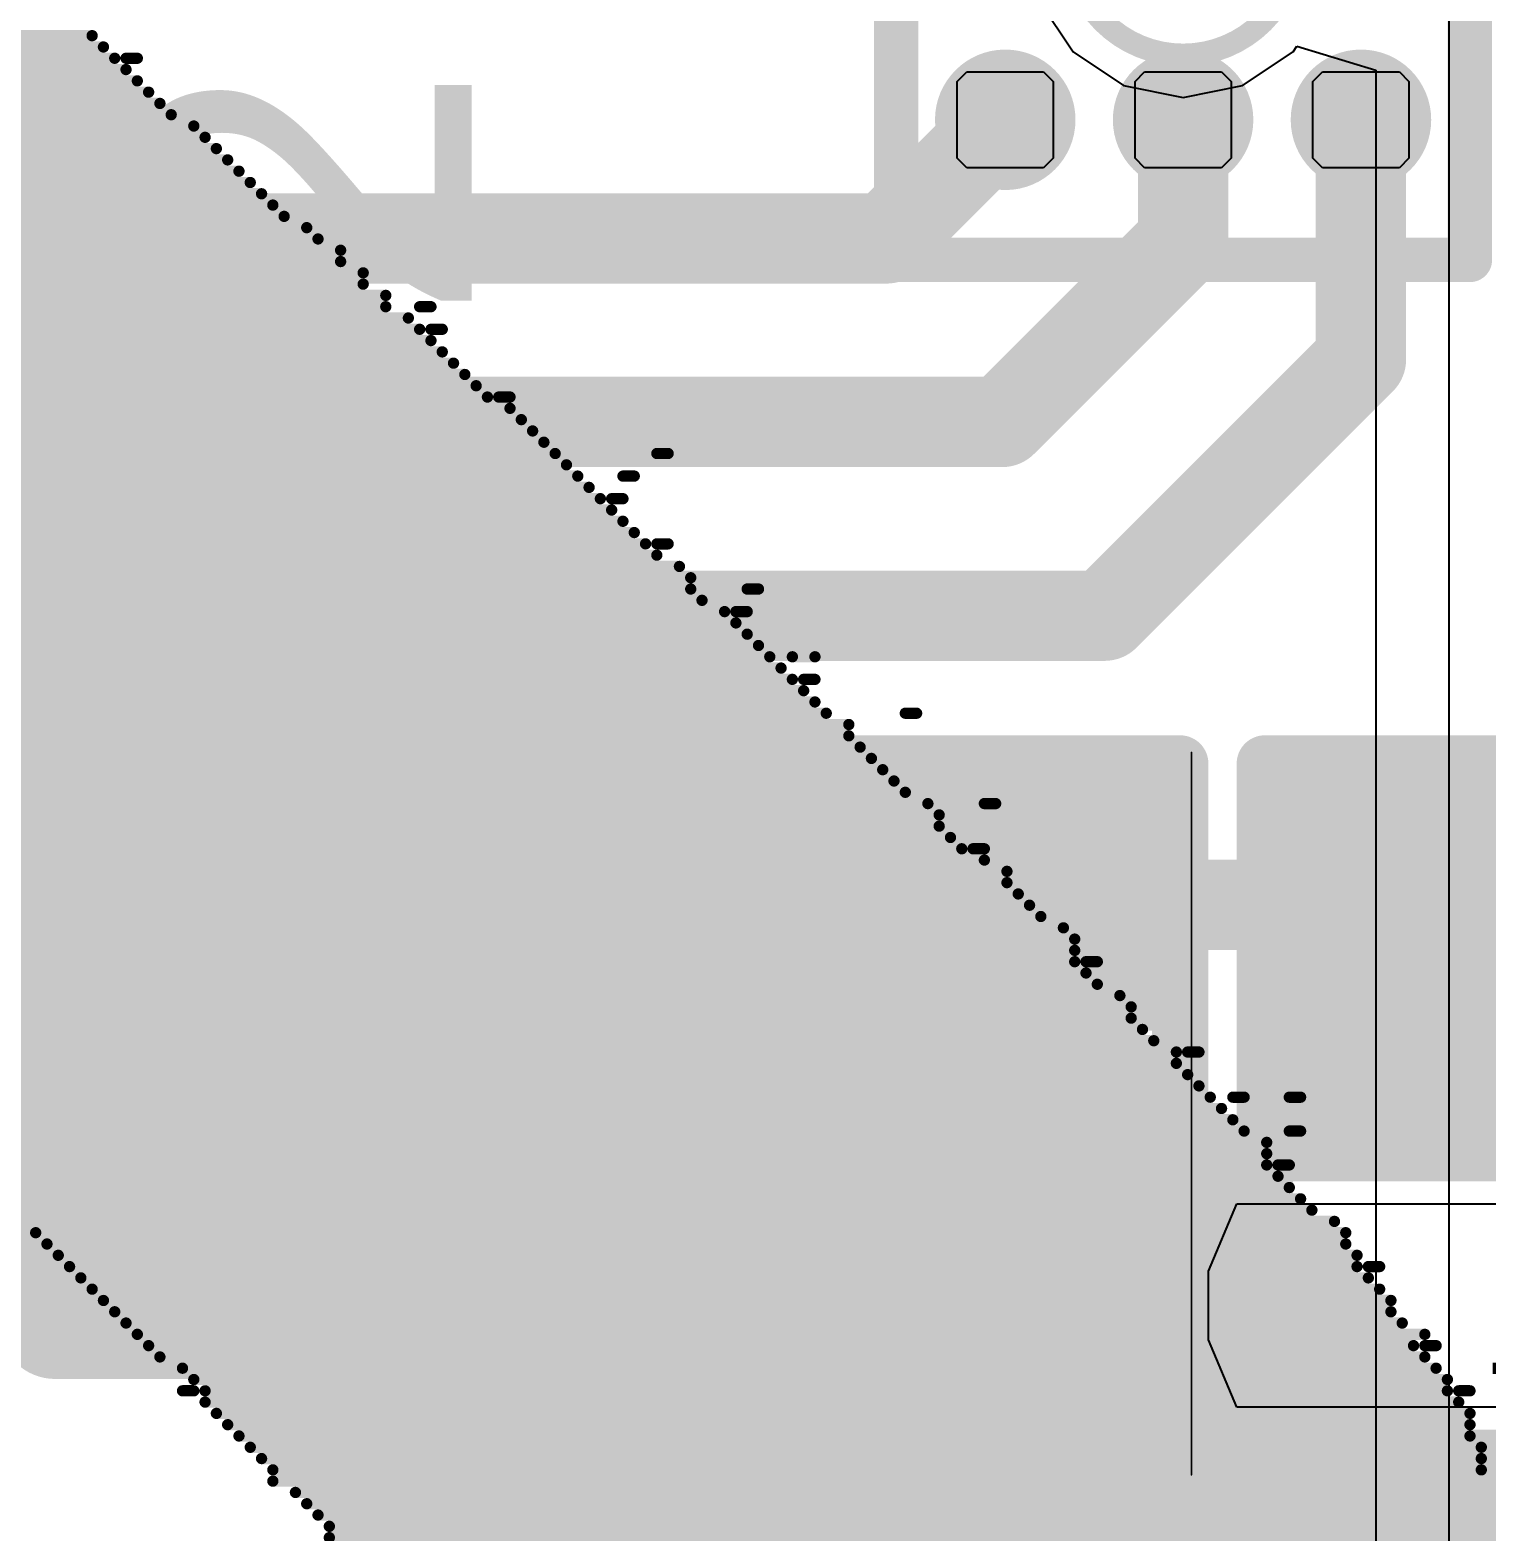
# Model space of a CAD drawing. Header units: inches. Extents: x -5 to 247, y -53 to 67.
# Drawn here: x 32.103 to 35.38, y -15.94 to -12.561 of the extents above; entities that cross this region are included whole.
import ezdxf

# ---------------------------------------------------------------- set-up
doc = ezdxf.new("R2010")
doc.units = ezdxf.units.IN
for name, color, linetype in [('Board Outline', 216, 'Continuous'), ('Bottom Layer', 5, 'Continuous'), ('Bottom Overlay', 54, 'Continuous'), ('Drill Drawing', 1, 'Continuous'), ('Top Layer', 1, 'Continuous'), ('Top Overlay', 2, 'Continuous'), ('Top Paste', 8, 'Continuous'), ('Top Solder', 216, 'Continuous')]:
    doc.layers.add(name, color=color, linetype=linetype)
doc.styles.add('Arial', font='', dxfattribs={"height": 0.2})
doc.styles.get('Arial').set_extended_font_data('Arial')

# ---------------------------------------------------------------- blocks, each defined once
blk = doc.blocks.new('WLP_12__1_2_1_8__15')
at = {"layer": 'Top Layer'}
h = blk.add_hatch(color=1, dxfattribs=at)
edge = h.paths.add_edge_path()
edge.add_arc((-0.6, 0.4), 0.108, 0, 360)
h = blk.add_hatch(color=1, dxfattribs=at)
edge = h.paths.add_edge_path()
edge.add_arc((-0.2, 0.4), 0.108, 0, 360)
h = blk.add_hatch(color=1, dxfattribs=at)
edge = h.paths.add_edge_path()
edge.add_arc((0.2, 0.4), 0.108, 0, 360)
h = blk.add_hatch(color=1, dxfattribs=at)
edge = h.paths.add_edge_path()
edge.add_arc((0.6, 0.4), 0.108, 0, 360)
h = blk.add_hatch(color=1, dxfattribs=at)
edge = h.paths.add_edge_path()
edge.add_arc((-0.6, 0), 0.108, 0, 360)
h = blk.add_hatch(color=1, dxfattribs=at)
edge = h.paths.add_edge_path()
edge.add_arc((-0.2, 0), 0.108, 0, 360)
h = blk.add_hatch(color=1, dxfattribs=at)
edge = h.paths.add_edge_path()
edge.add_arc((0.2, 0), 0.108, 0, 360)
h = blk.add_hatch(color=1, dxfattribs=at)
edge = h.paths.add_edge_path()
edge.add_arc((0.6, 0), 0.108, 0, 360)
h = blk.add_hatch(color=1, dxfattribs=at)
edge = h.paths.add_edge_path()
edge.add_arc((-0.6, -0.4), 0.108, 0, 360)
h = blk.add_hatch(color=1, dxfattribs=at)
edge = h.paths.add_edge_path()
edge.add_arc((-0.2, -0.4), 0.108, 0, 360)
h = blk.add_hatch(color=1, dxfattribs=at)
edge = h.paths.add_edge_path()
edge.add_arc((0.2, -0.4), 0.108, 0, 360)
h = blk.add_hatch(color=1, dxfattribs=at)
edge = h.paths.add_edge_path()
edge.add_arc((0.6, -0.4), 0.108, 0, 360)
at = {"layer": 'Top Solder'}
h = blk.add_hatch(color=216, dxfattribs=at)
edge = h.paths.add_edge_path()
edge.add_arc((-0.6, 0.4), 0.158, 0, 360)
h = blk.add_hatch(color=216, dxfattribs=at)
edge = h.paths.add_edge_path()
edge.add_arc((-0.2, 0.4), 0.158, 0, 360)
h = blk.add_hatch(color=216, dxfattribs=at)
edge = h.paths.add_edge_path()
edge.add_arc((0.2, 0.4), 0.158, 0, 360)
h = blk.add_hatch(color=216, dxfattribs=at)
edge = h.paths.add_edge_path()
edge.add_arc((0.6, 0.4), 0.158, 0, 360)
h = blk.add_hatch(color=216, dxfattribs=at)
edge = h.paths.add_edge_path()
edge.add_arc((-0.6, 0), 0.158, 0, 360)
h = blk.add_hatch(color=216, dxfattribs=at)
edge = h.paths.add_edge_path()
edge.add_arc((-0.2, 0), 0.158, 0, 360)
h = blk.add_hatch(color=216, dxfattribs=at)
edge = h.paths.add_edge_path()
edge.add_arc((0.2, 0), 0.158, 0, 360)
h = blk.add_hatch(color=216, dxfattribs=at)
edge = h.paths.add_edge_path()
edge.add_arc((0.6, 0), 0.158, 0, 360)
h = blk.add_hatch(color=216, dxfattribs=at)
edge = h.paths.add_edge_path()
edge.add_arc((-0.6, -0.4), 0.158, 0, 360)
h = blk.add_hatch(color=216, dxfattribs=at)
edge = h.paths.add_edge_path()
edge.add_arc((-0.2, -0.4), 0.158, 0, 360)
h = blk.add_hatch(color=216, dxfattribs=at)
edge = h.paths.add_edge_path()
edge.add_arc((0.2, -0.4), 0.158, 0, 360)
h = blk.add_hatch(color=216, dxfattribs=at)
edge = h.paths.add_edge_path()
edge.add_arc((0.6, -0.4), 0.158, 0, 360)
at = {"layer": 'Top Overlay', "const_width": 0.1}
for points in [[(-0.6998, 0.7999), (-1.0998, 0.7999)], [(-1.0998, 0.3999), (-1.0998, 0.7999)], [(-0.9149, -0.6451), (-0.9149, 0.6449)], [(0.9151, 0.6449), (-0.9149, 0.6449)], [(0.9151, -0.6451), (0.9151, 0.6449)], [(0.9151, -0.6451), (-0.9149, -0.6451)]]:
    blk.add_lwpolyline(points, dxfattribs=at)
at = {"layer": 'Top Overlay', "const_width": 0.05}
for points in [[(-1.1248, 0.7999, 1), (-1.0748, 0.7999, 1)], [(-1.1248, 0.7999, 1), (-1.0748, 0.7999, 1)], [(-0.7248, 0.7999, 1), (-0.6748, 0.7999, 1)], [(-0.9399, 0.6449, 1), (-0.8899, 0.6449, 1)], [(-0.9399, 0.6449, 1), (-0.8899, 0.6449, 1)], [(0.8901, 0.6449, 1), (0.9401, 0.6449, 1)], [(0.8901, 0.6449, 1), (0.9401, 0.6449, 1)], [(-1.1248, 0.3999, 1), (-1.0748, 0.3999, 1)], [(-0.9399, -0.6451, 1), (-0.8899, -0.6451, 1)], [(-0.9399, -0.6451, 1), (-0.8899, -0.6451, 1)], [(0.8901, -0.6451, 1), (0.9401, -0.6451, 1)], [(0.8901, -0.6451, 1), (0.9401, -0.6451, 1)]]:
    blk.add_lwpolyline(points, format="xyb", close=True, dxfattribs=at)
at = {"layer": 'Top Paste'}
for p, q in [((-0.7078, 0.4864), (-0.6862, 0.5079)), ((-0.6862, 0.5079), (-0.5134, 0.5079)), ((-0.5134, 0.5079), (-0.5134, 0.5079)), ((-0.5134, 0.5079), (-0.4918, 0.4864)), ((-0.3078, 0.4864), (-0.2862, 0.5079)), ((-0.2862, 0.5079), (-0.1134, 0.5079)), ((-0.1134, 0.5079), (-0.1134, 0.5079)), ((-0.1134, 0.5079), (-0.0918, 0.4864)), ((0.092, 0.4864), (0.1136, 0.5079)), ((0.1136, 0.5079), (0.2865, 0.5079)), ((0.2865, 0.5079), (0.2865, 0.5079)), ((0.2865, 0.5079), (0.3081, 0.4864)), ((0.492, 0.4864), (0.5136, 0.5079)), ((0.5136, 0.5079), (0.6865, 0.5079)), ((0.6865, 0.5079), (0.6865, 0.5079)), ((0.6865, 0.5079), (0.7081, 0.4864)), ((-0.7078, 0.3135), (-0.7078, 0.4864)), ((-0.4918, 0.4864), (-0.4918, 0.4864)), ((-0.4918, 0.4864), (-0.4918, 0.3135)), ((-0.3078, 0.3135), (-0.3078, 0.4864)), ((-0.0918, 0.4864), (-0.0918, 0.4864)), ((-0.0918, 0.4864), (-0.0918, 0.3135)), ((0.092, 0.3135), (0.092, 0.4864)), ((0.3081, 0.4864), (0.3081, 0.4864)), ((0.3081, 0.4864), (0.3081, 0.3135)), ((0.492, 0.3135), (0.492, 0.4864)), ((0.7081, 0.4864), (0.7081, 0.4864)), ((0.7081, 0.4864), (0.7081, 0.3135)), ((-0.6862, 0.2919), (-0.7078, 0.3135)), ((-0.7078, 0.3135), (-0.7078, 0.3135)), ((-0.4918, 0.3135), (-0.5134, 0.2919)), ((-0.4918, 0.3135), (-0.4918, 0.3135)), ((-0.2862, 0.2919), (-0.3078, 0.3135)), ((-0.3078, 0.3135), (-0.3078, 0.3135)), ((-0.0918, 0.3135), (-0.1134, 0.2919)), ((-0.0918, 0.3135), (-0.0918, 0.3135)), ((0.1136, 0.2919), (0.092, 0.3135)), ((0.092, 0.3135), (0.092, 0.3135)), ((0.3081, 0.3135), (0.2865, 0.2919)), ((0.3081, 0.3135), (0.3081, 0.3135)), ((0.5136, 0.2919), (0.492, 0.3135)), ((0.492, 0.3135), (0.492, 0.3135)), ((0.7081, 0.3135), (0.6865, 0.2919)), ((0.7081, 0.3135), (0.7081, 0.3135)), ((-0.5134, 0.2919), (-0.6862, 0.2919)), ((-0.6862, 0.2919), (-0.6862, 0.2919)), ((-0.5134, 0.2919), (-0.5134, 0.2919)), ((-0.1134, 0.2919), (-0.2862, 0.2919)), ((-0.2862, 0.2919), (-0.2862, 0.2919)), ((-0.1134, 0.2919), (-0.1134, 0.2919)), ((0.2865, 0.2919), (0.1136, 0.2919)), ((0.1136, 0.2919), (0.1136, 0.2919)), ((0.2865, 0.2919), (0.2865, 0.2919)), ((0.6865, 0.2919), (0.5136, 0.2919)), ((0.5136, 0.2919), (0.5136, 0.2919)), ((0.6865, 0.2919), (0.6865, 0.2919)), ((-0.7078, 0.0864), (-0.6862, 0.108)), ((-0.6862, 0.108), (-0.5134, 0.108)), ((-0.5134, 0.108), (-0.5134, 0.108)), ((-0.5134, 0.108), (-0.4918, 0.0864)), ((-0.3078, 0.0864), (-0.2862, 0.108)), ((-0.2862, 0.108), (-0.1134, 0.108)), ((-0.1134, 0.108), (-0.1134, 0.108)), ((-0.1134, 0.108), (-0.0918, 0.0864)), ((0.092, 0.0864), (0.1136, 0.108)), ((0.1136, 0.108), (0.2865, 0.108)), ((0.2865, 0.108), (0.2865, 0.108)), ((0.2865, 0.108), (0.3081, 0.0864)), ((0.492, 0.0864), (0.5136, 0.108)), ((0.5136, 0.108), (0.6865, 0.108)), ((0.6865, 0.108), (0.6865, 0.108)), ((0.6865, 0.108), (0.7081, 0.0864)), ((-0.7078, -0.0865), (-0.7078, 0.0864)), ((-0.4918, 0.0864), (-0.4918, 0.0864)), ((-0.4918, 0.0864), (-0.4918, -0.0865)), ((-0.3078, -0.0865), (-0.3078, 0.0864)), ((-0.0918, 0.0864), (-0.0918, 0.0864)), ((-0.0918, 0.0864), (-0.0918, -0.0865)), ((0.092, -0.0865), (0.092, 0.0864)), ((0.3081, 0.0864), (0.3081, 0.0864)), ((0.3081, 0.0864), (0.3081, -0.0865)), ((0.492, -0.0865), (0.492, 0.0864)), ((0.7081, 0.0864), (0.7081, 0.0864)), ((0.7081, 0.0864), (0.7081, -0.0865)), ((-0.6862, -0.1081), (-0.7078, -0.0865)), ((-0.7078, -0.0865), (-0.7078, -0.0865)), ((-0.4918, -0.0865), (-0.5134, -0.1081)), ((-0.4918, -0.0865), (-0.4918, -0.0865)), ((-0.2862, -0.1081), (-0.3078, -0.0865)), ((-0.3078, -0.0865), (-0.3078, -0.0865)), ((-0.0918, -0.0865), (-0.1134, -0.1081)), ((-0.0918, -0.0865), (-0.0918, -0.0865)), ((0.1136, -0.1081), (0.092, -0.0865)), ((0.092, -0.0865), (0.092, -0.0865)), ((0.3081, -0.0865), (0.2865, -0.1081)), ((0.3081, -0.0865), (0.3081, -0.0865)), ((0.5136, -0.1081), (0.492, -0.0865)), ((0.492, -0.0865), (0.492, -0.0865)), ((0.7081, -0.0865), (0.6865, -0.1081)), ((0.7081, -0.0865), (0.7081, -0.0865)), ((-0.5134, -0.1081), (-0.6862, -0.1081)), ((-0.6862, -0.1081), (-0.6862, -0.1081)), ((-0.5134, -0.1081), (-0.5134, -0.1081)), ((-0.1134, -0.1081), (-0.2862, -0.1081)), ((-0.2862, -0.1081), (-0.2862, -0.1081)), ((-0.1134, -0.1081), (-0.1134, -0.1081)), ((0.2865, -0.1081), (0.1136, -0.1081)), ((0.1136, -0.1081), (0.1136, -0.1081)), ((0.2865, -0.1081), (0.2865, -0.1081)), ((0.6865, -0.1081), (0.5136, -0.1081)), ((0.5136, -0.1081), (0.5136, -0.1081)), ((0.6865, -0.1081), (0.6865, -0.1081)), ((-0.7078, -0.3136), (-0.6862, -0.292)), ((-0.6862, -0.292), (-0.5134, -0.292)), ((-0.5134, -0.292), (-0.5134, -0.292)), ((-0.5134, -0.292), (-0.4918, -0.3136)), ((-0.3078, -0.3136), (-0.2862, -0.292)), ((-0.2862, -0.292), (-0.1134, -0.292)), ((-0.1134, -0.292), (-0.1134, -0.292)), ((-0.1134, -0.292), (-0.0918, -0.3136)), ((0.092, -0.3136), (0.1136, -0.292)), ((0.1136, -0.292), (0.2865, -0.292)), ((0.2865, -0.292), (0.2865, -0.292)), ((0.2865, -0.292), (0.3081, -0.3136)), ((0.492, -0.3136), (0.5136, -0.292)), ((0.5136, -0.292), (0.6865, -0.292)), ((0.6865, -0.292), (0.6865, -0.292)), ((0.6865, -0.292), (0.7081, -0.3136)), ((-0.7078, -0.4865), (-0.7078, -0.3136)), ((-0.4918, -0.3136), (-0.4918, -0.3136)), ((-0.4918, -0.3136), (-0.4918, -0.4865)), ((-0.3078, -0.4865), (-0.3078, -0.3136)), ((-0.0918, -0.3136), (-0.0918, -0.3136)), ((-0.0918, -0.3136), (-0.0918, -0.4865)), ((0.092, -0.4865), (0.092, -0.3136)), ((0.3081, -0.3136), (0.3081, -0.3136)), ((0.3081, -0.3136), (0.3081, -0.4865)), ((0.492, -0.4865), (0.492, -0.3136)), ((0.7081, -0.3136), (0.7081, -0.3136)), ((0.7081, -0.3136), (0.7081, -0.4865)), ((-0.6862, -0.5081), (-0.7078, -0.4865)), ((-0.7078, -0.4865), (-0.7078, -0.4865)), ((-0.4918, -0.4865), (-0.5134, -0.5081)), ((-0.4918, -0.4865), (-0.4918, -0.4865)), ((-0.2862, -0.5081), (-0.3078, -0.4865)), ((-0.3078, -0.4865), (-0.3078, -0.4865)), ((-0.0918, -0.4865), (-0.1134, -0.5081)), ((-0.0918, -0.4865), (-0.0918, -0.4865)), ((0.1136, -0.5081), (0.092, -0.4865)), ((0.092, -0.4865), (0.092, -0.4865)), ((0.3081, -0.4865), (0.2865, -0.5081)), ((0.3081, -0.4865), (0.3081, -0.4865)), ((0.5136, -0.5081), (0.492, -0.4865)), ((0.492, -0.4865), (0.492, -0.4865)), ((0.7081, -0.4865), (0.6865, -0.5081)), ((0.7081, -0.4865), (0.7081, -0.4865)), ((-0.5134, -0.5081), (-0.6862, -0.5081)), ((-0.6862, -0.5081), (-0.6862, -0.5081)), ((-0.5134, -0.5081), (-0.5134, -0.5081)), ((-0.1134, -0.5081), (-0.2862, -0.5081)), ((-0.2862, -0.5081), (-0.2862, -0.5081)), ((-0.1134, -0.5081), (-0.1134, -0.5081)), ((0.2865, -0.5081), (0.1136, -0.5081)), ((0.1136, -0.5081), (0.1136, -0.5081)), ((0.2865, -0.5081), (0.2865, -0.5081)), ((0.6865, -0.5081), (0.5136, -0.5081)), ((0.5136, -0.5081), (0.5136, -0.5081)), ((0.6865, -0.5081), (0.6865, -0.5081))]:
    blk.add_line(p, q, dxfattribs=at)
blk = doc.blocks.new('R___0603_22')
at = {"layer": 'Top Layer'}
for points in [[(-0.381, 0.4445), (-0.381, -0.4445), (-1.143, -0.4445), (-1.143, 0.4445)], [(1.143, 0.4445), (1.143, -0.4445), (0.381, -0.4445), (0.381, 0.4445)]]:
    blk.add_hatch(color=1, dxfattribs=at).paths.add_polyline_path(points)
at = {"layer": 'Top Paste'}
for points in [[(-0.381, 0.4445), (-0.381, -0.4445), (-1.143, -0.4445), (-1.143, 0.4445)], [(1.143, 0.4445), (1.143, -0.4445), (0.381, -0.4445), (0.381, 0.4445)]]:
    blk.add_hatch(color=8, dxfattribs=at).paths.add_polyline_path(points)
at = {"layer": 'Top Solder'}
for points in [[(-0.2794, 0.5461), (-0.2794, -0.5461), (-1.2446, -0.5461), (-1.2446, 0.5461)], [(1.2446, 0.5461), (1.2446, -0.5461), (0.2794, -0.5461), (0.2794, 0.5461)]]:
    blk.add_hatch(color=216, dxfattribs=at).paths.add_polyline_path(points)
at = {"layer": 'Top Overlay', "const_width": 0.127}
for points in [[(1.2192, 0.5334), (-1.2192, 0.5334)], [(-1.2192, -0.5334), (-1.2192, 0.5334)], [(1.2192, -0.5334), (1.2192, 0.5334)], [(1.2192, -0.5334), (-1.2192, -0.5334)]]:
    blk.add_lwpolyline(points, dxfattribs=at)
at = {"layer": 'Top Overlay', "const_width": 0.0635}
for points in [[(-1.25095, 0.5334, 1), (-1.18745, 0.5334, 1)], [(-1.25095, 0.5334, 1), (-1.18745, 0.5334, 1)], [(1.18745, 0.5334, 1), (1.25095, 0.5334, 1)], [(1.18745, 0.5334, 1), (1.25095, 0.5334, 1)], [(-1.25095, -0.5334, 1), (-1.18745, -0.5334, 1)], [(-1.25095, -0.5334, 1), (-1.18745, -0.5334, 1)], [(1.18745, -0.5334, 1), (1.25095, -0.5334, 1)], [(1.18745, -0.5334, 1), (1.25095, -0.5334, 1)]]:
    blk.add_lwpolyline(points, format="xyb", close=True, dxfattribs=at)
blk = doc.blocks.new('R___0402_27')
at = {"layer": 'Top Layer'}
for points in [[(-0.6985, -0.3175), (-0.6985, 0.3175), (-0.2413, 0.3175), (-0.2413, -0.3175)], [(0.2413, -0.3175), (0.2413, 0.3175), (0.6985, 0.3175), (0.6985, -0.3175)]]:
    blk.add_hatch(color=1, dxfattribs=at).paths.add_polyline_path(points)
at = {"layer": 'Top Paste'}
for points in [[(-0.6985, -0.3175), (-0.6985, 0.3175), (-0.2413, 0.3175), (-0.2413, -0.3175)], [(0.2413, -0.3175), (0.2413, 0.3175), (0.6985, 0.3175), (0.6985, -0.3175)]]:
    blk.add_hatch(color=8, dxfattribs=at).paths.add_polyline_path(points)
at = {"layer": 'Top Solder'}
for points in [[(-0.7535, -0.3725), (-0.7535, 0.3725), (-0.1863, 0.3725), (-0.1863, -0.3725)], [(0.1863, -0.3725), (0.1863, 0.3725), (0.7535, 0.3725), (0.7535, -0.3725)]]:
    blk.add_hatch(color=216, dxfattribs=at).paths.add_polyline_path(points)
at = {"layer": 'Top Overlay'}
for points, const_width in [([(-0.7874, 0.4064), (-0.7874, -0.4064)], 0.127), ([(-0.7874, 0.4064), (0.7874, 0.4064)], 0.127), ([(0.7874, 0.4064), (0.7874, -0.4064)], 0.127), ([(-0.7874, -0.4064), (0.7874, -0.4064)], 0.127), ([(-0.8128, -0.4318), (0.8128, -0.4318)], 0.00323)]:
    blk.add_lwpolyline(points, dxfattribs=dict(at, const_width=const_width))
for points, const_width in [([(-0.8191, 0.4064, 1), (-0.7556, 0.4064, 1)], 0.0635), ([(-0.8191, 0.4064, 1), (-0.7556, 0.4064, 1)], 0.0635), ([(0.7556, 0.4064, 1), (0.8191, 0.4064, 1)], 0.0635), ([(0.7556, 0.4064, 1), (0.8191, 0.4064, 1)], 0.0635), ([(-0.8191, -0.4064, 1), (-0.7556, -0.4064, 1)], 0.0635), ([(-0.8191, -0.4064, 1), (-0.7556, -0.4064, 1)], 0.0635), ([(0.7556, -0.4064, 1), (0.8191, -0.4064, 1)], 0.0635), ([(0.7556, -0.4064, 1), (0.8191, -0.4064, 1)], 0.0635), ([(-0.8136, -0.4318, 1), (-0.812, -0.4318, 1)], 0.00161), ([(0.812, -0.4318, 1), (0.8136, -0.4318, 1)], 0.00161)]:
    blk.add_lwpolyline(points, format="xyb", close=True, dxfattribs=dict(at, const_width=const_width))

msp = doc.modelspace()

# ---------------------------------------------------------------- linework, layer by layer
at = {"layer": 'Board Outline', "const_width": 0.254}
msp.add_lwpolyline([(49.772, 6.3476, -0.6504), (32.1175, -53.0547)], format="xyb", dxfattribs=at)
at = {"layer": 'Bottom Layer'}
for p, q in [((35.2948, -18.3896), (35.2948, -7.747)), ((34.3734, -12.4972), (34.4492, -12.6106)), ((34.9436, -12.6106), (34.9521, -12.598)), ((34.9521, -12.598), (35.1299, -12.6519)), ((34.4492, -12.6106), (34.5626, -12.6864)), ((34.8302, -12.6864), (34.9436, -12.6106)), ((35.1299, -12.6519), (35.1299, -18.2246)), ((34.5626, -12.6864), (34.6964, -12.713)), ((34.6964, -12.713), (34.8302, -12.6864))]:
    msp.add_line(p, q, dxfattribs=at)
at = {"layer": 'Bottom Overlay', "const_width": 0.0254}
for points in [[(27.8233, -12.5742), (32.2429, -12.5742)], [(27.7725, -12.5996), (32.2683, -12.5996)], [(27.7979, -12.625), (32.2937, -12.625)], [(32.3191, -12.625), (32.3445, -12.625)], [(27.8487, -12.6504), (32.3191, -12.6504)], [(27.8995, -12.6758), (32.3445, -12.6758)], [(27.9757, -12.7012), (32.3699, -12.7012)], [(28.0265, -12.7266), (32.3953, -12.7266)], [(28.0773, -12.752), (32.4207, -12.752)], [(28.1535, -12.7774), (32.4715, -12.7774)], [(28.2043, -12.8028), (32.4969, -12.8028)], [(28.2551, -12.8282), (32.5223, -12.8282)], [(28.3313, -12.8536), (32.5477, -12.8536)], [(28.3821, -12.879), (32.5731, -12.879)], [(28.4329, -12.9044), (32.5985, -12.9044)], [(28.5091, -12.9298), (32.6239, -12.9298)], [(28.5599, -12.9552), (32.6493, -12.9552)], [(28.6107, -12.9806), (32.6747, -12.9806)], [(28.6869, -13.006), (32.7255, -13.006)], [(28.7123, -13.0314), (32.7509, -13.0314)], [(28.7885, -13.0568), (32.8017, -13.0568)], [(28.8393, -13.0822), (32.8017, -13.0822)], [(28.8901, -13.1076), (32.8525, -13.1076)], [(28.9409, -13.133), (32.8525, -13.133)], [(28.9917, -13.1584), (32.9033, -13.1584)], [(29.0425, -13.1838), (32.9033, -13.1838)], [(32.9795, -13.1838), (33.0049, -13.1838)], [(29.0679, -13.2092), (32.9541, -13.2092)], [(29.1187, -13.2346), (32.9795, -13.2346)], [(33.0049, -13.2346), (33.0303, -13.2346)], [(29.1949, -13.26), (33.0049, -13.26)], [(29.2203, -13.2854), (33.0303, -13.2854)], [(29.2457, -13.3108), (33.0557, -13.3108)], [(29.2203, -13.3362), (33.0811, -13.3362)], [(29.1949, -13.3616), (33.1065, -13.3616)], [(29.1949, -13.387), (33.1319, -13.387)], [(33.1573, -13.387), (33.1827, -13.387)], [(29.1695, -13.4124), (33.1827, -13.4124)], [(29.1695, -13.4378), (33.2081, -13.4378)], [(29.1187, -13.4886), (33.2589, -13.4886)], [(29.1441, -13.4632), (33.2335, -13.4632)], [(29.1187, -13.514), (33.2843, -13.514)], [(33.5129, -13.514), (33.5383, -13.514)], [(29.0933, -13.5394), (33.3097, -13.5394)], [(29.7537, -13.5648), (33.3351, -13.5648)], [(29.8045, -13.5902), (33.3605, -13.5902)], [(33.4367, -13.5648), (33.4621, -13.5648)], [(29.8553, -13.6156), (33.3859, -13.6156)], [(33.4113, -13.6156), (33.4367, -13.6156)], [(29.8807, -13.641), (33.4113, -13.641)], [(29.9569, -13.6664), (33.4367, -13.6664)], [(29.9823, -13.6918), (33.4621, -13.6918)], [(30.0331, -13.7172), (33.4875, -13.7172)], [(33.5129, -13.7172), (33.5383, -13.7172)], [(30.0585, -13.7426), (33.5129, -13.7426)], [(30.1093, -13.768), (33.5637, -13.768)], [(30.1601, -13.7934), (33.5891, -13.7934)], [(30.1855, -13.8188), (33.5891, -13.8188)], [(33.7161, -13.8188), (33.7415, -13.8188)], [(30.2363, -13.8442), (33.6145, -13.8442)], [(30.2617, -13.8696), (33.6653, -13.8696)], [(30.3125, -13.895), (33.6907, -13.895)], [(33.6907, -13.8696), (33.7161, -13.8696)], [(30.3379, -13.9204), (33.7161, -13.9204)], [(30.3887, -13.9458), (33.7415, -13.9458)], [(30.4395, -13.9712), (33.7669, -13.9712)], [(30.4649, -13.9966), (33.7923, -13.9966)], [(33.8177, -13.9712), (33.8685, -13.9712)], [(30.5157, -14.022), (33.8177, -14.022)], [(33.8431, -14.022), (33.8685, -14.022)], [(30.5665, -14.0474), (33.8431, -14.0474)], [(30.5919, -14.0728), (33.8685, -14.0728)], [(30.6427, -14.0982), (33.8939, -14.0982)], [(34.0717, -14.0982), (34.0971, -14.0982)], [(30.6681, -14.1236), (33.9447, -14.1236)], [(30.6935, -14.149), (33.9447, -14.149)], [(30.7443, -14.1744), (33.9701, -14.1744)], [(30.7697, -14.1998), (33.9955, -14.1998)], [(30.7951, -14.2252), (34.0209, -14.2252)], [(30.8459, -14.2506), (34.0463, -14.2506)], [(30.8967, -14.276), (34.0717, -14.276)], [(30.9221, -14.3014), (34.1225, -14.3014)], [(34.2495, -14.3014), (34.2749, -14.3014)], [(30.9729, -14.3268), (34.1479, -14.3268)], [(30.9983, -14.3522), (34.1479, -14.3522)], [(31.0491, -14.3776), (34.1733, -14.3776)], [(31.0745, -14.403), (34.1987, -14.403)], [(34.2241, -14.403), (34.2495, -14.403)], [(31.0999, -14.4284), (34.2495, -14.4284)], [(31.1253, -14.4538), (34.3003, -14.4538)], [(31.1761, -14.4792), (34.3003, -14.4792)], [(31.2015, -14.5046), (34.3257, -14.5046)], [(31.2269, -14.53), (34.3511, -14.53)], [(31.2777, -14.5554), (34.3765, -14.5554)], [(31.3031, -14.5808), (34.4273, -14.5808)], [(31.3285, -14.6062), (34.4527, -14.6062)], [(31.3539, -14.6316), (34.4527, -14.6316)], [(31.4047, -14.657), (34.4527, -14.657)], [(34.4781, -14.657), (34.5035, -14.657)], [(31.4301, -14.6824), (34.4781, -14.6824)], [(31.4555, -14.7078), (34.5035, -14.7078)], [(31.4809, -14.7332), (34.5543, -14.7332)], [(31.5317, -14.7586), (34.5797, -14.7586)], [(31.5317, -14.784), (34.5797, -14.784)], [(31.5825, -14.8094), (34.6051, -14.8094)], [(31.6333, -14.8348), (34.6305, -14.8348)], [(31.6587, -14.8602), (34.6813, -14.8602)], [(34.7067, -14.8602), (34.7321, -14.8602)], [(31.6841, -14.8856), (34.6813, -14.8856)], [(31.6841, -14.911), (34.7067, -14.911)], [(31.7349, -14.9364), (34.7321, -14.9364)], [(31.7857, -14.9618), (34.7575, -14.9618)], [(34.8083, -14.9618), (34.8337, -14.9618)], [(34.9353, -14.9618), (34.9607, -14.9618)], [(31.8111, -14.9872), (34.7829, -14.9872)], [(31.8365, -15.0126), (34.8083, -15.0126)], [(31.8619, -15.038), (34.8337, -15.038)], [(34.9353, -15.038), (34.9607, -15.038)], [(31.8873, -15.0634), (34.8845, -15.0634)], [(31.9127, -15.0888), (34.8845, -15.0888)], [(31.9381, -15.1142), (34.8845, -15.1142)], [(31.9635, -15.1396), (34.9099, -15.1396)], [(34.9099, -15.1142), (34.9353, -15.1142)], [(32.0143, -15.165), (34.9353, -15.165)], [(32.0397, -15.1904), (34.9607, -15.1904)], [(32.0651, -15.2158), (34.9861, -15.2158)], [(32.0905, -15.2412), (35.0369, -15.2412)], [(32.1159, -15.2666), (35.0623, -15.2666)], [(32.1413, -15.292), (35.0623, -15.292)], [(32.1667, -15.3174), (35.0877, -15.3174)], [(32.1921, -15.3428), (35.0877, -15.3428)], [(35.1131, -15.3428), (35.1385, -15.3428)], [(32.2175, -15.3682), (35.1131, -15.3682)], [(32.2429, -15.3936), (35.1385, -15.3936)], [(32.2683, -15.419), (35.1639, -15.419)], [(32.2937, -15.4444), (35.1639, -15.4444)], [(32.3191, -15.4698), (35.1893, -15.4698)], [(32.3445, -15.4952), (35.2401, -15.4952)], [(32.3699, -15.5206), (35.2147, -15.5206)], [(32.3953, -15.546), (35.2401, -15.546)], [(35.2401, -15.5206), (35.2655, -15.5206)], [(32.4461, -15.5714), (35.2655, -15.5714)], [(35.3925, -15.5714), (35.4179, -15.5714)], [(32.4715, -15.5968), (35.2909, -15.5968)], [(32.4461, -15.6222), (32.4715, -15.6222)], [(32.4969, -15.6222), (35.2909, -15.6222)], [(32.4969, -15.6476), (35.3163, -15.6476)], [(35.3163, -15.6222), (35.3417, -15.6222)], [(32.5223, -15.673), (35.3417, -15.673)], [(32.5477, -15.6984), (35.3417, -15.6984)], [(32.5731, -15.7238), (35.3417, -15.7238)], [(32.5985, -15.7492), (35.3671, -15.7492)], [(32.6239, -15.7746), (35.3671, -15.7746)], [(32.6493, -15.8), (35.3671, -15.8)], [(35.3925, -15.8), (38.0341, -15.8)], [(32.6493, -15.8254), (38.0341, -15.8254)], [(32.7001, -15.8508), (38.0341, -15.8508)], [(32.7255, -15.8762), (38.0595, -15.8762)], [(32.7509, -15.9016), (38.0595, -15.9016)], [(32.7763, -15.927), (38.0595, -15.927)], [(32.7763, -15.9524), (38.0595, -15.9524)]]:
    msp.add_lwpolyline(points, dxfattribs=at)
at = {"layer": 'Bottom Overlay', "const_width": 0.0127}
for points in [[(32.2365, -12.5742, 1), (32.2492, -12.5742, 1)], [(32.2619, -12.5996, 1), (32.2746, -12.5996, 1)], [(32.2873, -12.625, 1), (32.3, -12.625, 1)], [(32.3127, -12.625, 1), (32.3254, -12.625, 1)], [(32.3381, -12.625, 1), (32.3508, -12.625, 1)], [(32.3127, -12.6504, 1), (32.3254, -12.6504, 1)], [(32.3381, -12.6758, 1), (32.3508, -12.6758, 1)], [(32.3635, -12.7012, 1), (32.3762, -12.7012, 1)], [(32.3889, -12.7266, 1), (32.4016, -12.7266, 1)], [(32.4143, -12.752, 1), (32.427, -12.752, 1)], [(32.4651, -12.7774, 1), (32.4778, -12.7774, 1)], [(32.4905, -12.8028, 1), (32.5032, -12.8028, 1)], [(32.5159, -12.8282, 1), (32.5286, -12.8282, 1)], [(32.5413, -12.8536, 1), (32.554, -12.8536, 1)], [(32.5667, -12.879, 1), (32.5794, -12.879, 1)], [(32.5921, -12.9044, 1), (32.6048, -12.9044, 1)], [(32.6175, -12.9298, 1), (32.6302, -12.9298, 1)], [(32.6429, -12.9552, 1), (32.6556, -12.9552, 1)], [(32.6683, -12.9806, 1), (32.681, -12.9806, 1)], [(32.7191, -13.006, 1), (32.7318, -13.006, 1)], [(32.7445, -13.0314, 1), (32.7572, -13.0314, 1)], [(32.7953, -13.0568, 1), (32.808, -13.0568, 1)], [(32.7953, -13.0822, 1), (32.808, -13.0822, 1)], [(32.8461, -13.1076, 1), (32.8588, -13.1076, 1)], [(32.8461, -13.133, 1), (32.8588, -13.133, 1)], [(32.8969, -13.1584, 1), (32.9096, -13.1584, 1)], [(32.8969, -13.1838, 1), (32.9096, -13.1838, 1)], [(32.9731, -13.1838, 1), (32.9858, -13.1838, 1)], [(32.9985, -13.1838, 1), (33.0112, -13.1838, 1)], [(32.9477, -13.2092, 1), (32.9604, -13.2092, 1)], [(32.9731, -13.2346, 1), (32.9858, -13.2346, 1)], [(32.9985, -13.2346, 1), (33.0112, -13.2346, 1)], [(33.0239, -13.2346, 1), (33.0366, -13.2346, 1)], [(32.9985, -13.26, 1), (33.0112, -13.26, 1)], [(33.0239, -13.2854, 1), (33.0366, -13.2854, 1)], [(33.0493, -13.3108, 1), (33.062, -13.3108, 1)], [(33.0747, -13.3362, 1), (33.0874, -13.3362, 1)], [(33.1001, -13.3616, 1), (33.1128, -13.3616, 1)], [(33.1255, -13.387, 1), (33.1382, -13.387, 1)], [(33.1509, -13.387, 1), (33.1636, -13.387, 1)], [(33.1763, -13.387, 1), (33.189, -13.387, 1)], [(33.1763, -13.4124, 1), (33.189, -13.4124, 1)], [(33.2017, -13.4378, 1), (33.2144, -13.4378, 1)], [(33.2271, -13.4632, 1), (33.2398, -13.4632, 1)], [(33.2525, -13.4886, 1), (33.2652, -13.4886, 1)], [(33.2779, -13.514, 1), (33.2906, -13.514, 1)], [(33.5065, -13.514, 1), (33.5192, -13.514, 1)], [(33.5319, -13.514, 1), (33.5446, -13.514, 1)], [(33.3033, -13.5394, 1), (33.316, -13.5394, 1)], [(33.3287, -13.5648, 1), (33.3414, -13.5648, 1)], [(33.3541, -13.5902, 1), (33.3668, -13.5902, 1)], [(33.4303, -13.5648, 1), (33.443, -13.5648, 1)], [(33.4557, -13.5648, 1), (33.4684, -13.5648, 1)], [(33.3795, -13.6156, 1), (33.3922, -13.6156, 1)], [(33.4049, -13.6156, 1), (33.4176, -13.6156, 1)], [(33.4303, -13.6156, 1), (33.443, -13.6156, 1)], [(33.4049, -13.641, 1), (33.4176, -13.641, 1)], [(33.4303, -13.6664, 1), (33.443, -13.6664, 1)], [(33.4557, -13.6918, 1), (33.4684, -13.6918, 1)], [(33.4811, -13.7172, 1), (33.4938, -13.7172, 1)], [(33.5065, -13.7172, 1), (33.5192, -13.7172, 1)], [(33.5319, -13.7172, 1), (33.5446, -13.7172, 1)], [(33.5065, -13.7426, 1), (33.5192, -13.7426, 1)], [(33.5573, -13.768, 1), (33.57, -13.768, 1)], [(33.5827, -13.7934, 1), (33.5954, -13.7934, 1)], [(33.5827, -13.8188, 1), (33.5954, -13.8188, 1)], [(33.7097, -13.8188, 1), (33.7224, -13.8188, 1)], [(33.7351, -13.8188, 1), (33.7478, -13.8188, 1)], [(33.6081, -13.8442, 1), (33.6208, -13.8442, 1)], [(33.6589, -13.8696, 1), (33.6716, -13.8696, 1)], [(33.6843, -13.8696, 1), (33.697, -13.8696, 1)], [(33.6843, -13.895, 1), (33.697, -13.895, 1)], [(33.7097, -13.8696, 1), (33.7224, -13.8696, 1)], [(33.7097, -13.9204, 1), (33.7224, -13.9204, 1)], [(33.7351, -13.9458, 1), (33.7478, -13.9458, 1)], [(33.7605, -13.9712, 1), (33.7732, -13.9712, 1)], [(33.7859, -13.9966, 1), (33.7986, -13.9966, 1)], [(33.8113, -13.9712, 1), (33.824, -13.9712, 1)], [(33.8621, -13.9712, 1), (33.8748, -13.9712, 1)], [(33.8113, -14.022, 1), (33.824, -14.022, 1)], [(33.8367, -14.022, 1), (33.8494, -14.022, 1)], [(33.8621, -14.022, 1), (33.8748, -14.022, 1)], [(33.8367, -14.0474, 1), (33.8494, -14.0474, 1)], [(33.8621, -14.0728, 1), (33.8748, -14.0728, 1)], [(33.8875, -14.0982, 1), (33.9002, -14.0982, 1)], [(34.0653, -14.0982, 1), (34.078, -14.0982, 1)], [(34.0907, -14.0982, 1), (34.1034, -14.0982, 1)], [(33.9383, -14.1236, 1), (33.951, -14.1236, 1)], [(33.9383, -14.149, 1), (33.951, -14.149, 1)], [(33.9637, -14.1744, 1), (33.9764, -14.1744, 1)], [(33.9891, -14.1998, 1), (34.0018, -14.1998, 1)], [(34.0145, -14.2252, 1), (34.0272, -14.2252, 1)], [(34.0399, -14.2506, 1), (34.0526, -14.2506, 1)], [(34.0653, -14.276, 1), (34.078, -14.276, 1)], [(34.1161, -14.3014, 1), (34.1288, -14.3014, 1)], [(34.2431, -14.3014, 1), (34.2558, -14.3014, 1)], [(34.2685, -14.3014, 1), (34.2812, -14.3014, 1)], [(34.1415, -14.3268, 1), (34.1542, -14.3268, 1)], [(34.1415, -14.3522, 1), (34.1542, -14.3522, 1)], [(34.1669, -14.3776, 1), (34.1796, -14.3776, 1)], [(34.1923, -14.403, 1), (34.205, -14.403, 1)], [(34.2177, -14.403, 1), (34.2304, -14.403, 1)], [(34.2431, -14.403, 1), (34.2558, -14.403, 1)], [(34.2431, -14.4284, 1), (34.2558, -14.4284, 1)], [(34.2939, -14.4538, 1), (34.3066, -14.4538, 1)], [(34.2939, -14.4792, 1), (34.3066, -14.4792, 1)], [(34.3193, -14.5046, 1), (34.332, -14.5046, 1)], [(34.3447, -14.53, 1), (34.3574, -14.53, 1)], [(34.3701, -14.5554, 1), (34.3828, -14.5554, 1)], [(34.4209, -14.5808, 1), (34.4336, -14.5808, 1)], [(34.4463, -14.6062, 1), (34.459, -14.6062, 1)], [(34.4463, -14.6316, 1), (34.459, -14.6316, 1)], [(34.4463, -14.657, 1), (34.459, -14.657, 1)], [(34.4717, -14.657, 1), (34.4844, -14.657, 1)], [(34.4971, -14.657, 1), (34.5098, -14.657, 1)], [(34.4717, -14.6824, 1), (34.4844, -14.6824, 1)], [(34.4971, -14.7078, 1), (34.5098, -14.7078, 1)], [(34.5479, -14.7332, 1), (34.5606, -14.7332, 1)], [(34.5733, -14.7586, 1), (34.586, -14.7586, 1)], [(34.5733, -14.784, 1), (34.586, -14.784, 1)], [(34.5987, -14.8094, 1), (34.6114, -14.8094, 1)], [(34.6241, -14.8348, 1), (34.6368, -14.8348, 1)], [(34.6749, -14.8602, 1), (34.6876, -14.8602, 1)], [(34.7003, -14.8602, 1), (34.713, -14.8602, 1)], [(34.7257, -14.8602, 1), (34.7384, -14.8602, 1)], [(34.6749, -14.8856, 1), (34.6876, -14.8856, 1)], [(34.7003, -14.911, 1), (34.713, -14.911, 1)], [(34.7257, -14.9364, 1), (34.7384, -14.9364, 1)], [(34.7511, -14.9618, 1), (34.7638, -14.9618, 1)], [(34.8019, -14.9618, 1), (34.8146, -14.9618, 1)], [(34.8273, -14.9618, 1), (34.84, -14.9618, 1)], [(34.9289, -14.9618, 1), (34.9416, -14.9618, 1)], [(34.9543, -14.9618, 1), (34.967, -14.9618, 1)], [(34.7765, -14.9872, 1), (34.7892, -14.9872, 1)], [(34.8019, -15.0126, 1), (34.8146, -15.0126, 1)], [(34.8273, -15.038, 1), (34.84, -15.038, 1)], [(34.9289, -15.038, 1), (34.9416, -15.038, 1)], [(34.9543, -15.038, 1), (34.967, -15.038, 1)], [(34.8781, -15.0634, 1), (34.8908, -15.0634, 1)], [(34.8781, -15.0888, 1), (34.8908, -15.0888, 1)], [(34.8781, -15.1142, 1), (34.8908, -15.1142, 1)], [(34.9035, -15.1142, 1), (34.9162, -15.1142, 1)], [(34.9035, -15.1396, 1), (34.9162, -15.1396, 1)], [(34.9289, -15.1142, 1), (34.9416, -15.1142, 1)], [(34.9289, -15.165, 1), (34.9416, -15.165, 1)], [(34.9543, -15.1904, 1), (34.967, -15.1904, 1)], [(34.9797, -15.2158, 1), (34.9924, -15.2158, 1)], [(35.0305, -15.2412, 1), (35.0432, -15.2412, 1)], [(32.1095, -15.2666, 1), (32.1222, -15.2666, 1)], [(35.0559, -15.2666, 1), (35.0686, -15.2666, 1)], [(32.1349, -15.292, 1), (32.1476, -15.292, 1)], [(35.0559, -15.292, 1), (35.0686, -15.292, 1)], [(32.1603, -15.3174, 1), (32.173, -15.3174, 1)], [(32.1857, -15.3428, 1), (32.1984, -15.3428, 1)], [(35.0813, -15.3174, 1), (35.094, -15.3174, 1)], [(35.0813, -15.3428, 1), (35.094, -15.3428, 1)], [(35.1067, -15.3428, 1), (35.1194, -15.3428, 1)], [(35.1321, -15.3428, 1), (35.1448, -15.3428, 1)], [(32.2111, -15.3682, 1), (32.2238, -15.3682, 1)], [(35.1067, -15.3682, 1), (35.1194, -15.3682, 1)], [(32.2365, -15.3936, 1), (32.2492, -15.3936, 1)], [(35.1321, -15.3936, 1), (35.1448, -15.3936, 1)], [(32.2619, -15.419, 1), (32.2746, -15.419, 1)], [(32.2873, -15.4444, 1), (32.3, -15.4444, 1)], [(35.1575, -15.419, 1), (35.1702, -15.419, 1)], [(35.1575, -15.4444, 1), (35.1702, -15.4444, 1)], [(32.3127, -15.4698, 1), (32.3254, -15.4698, 1)], [(35.1829, -15.4698, 1), (35.1956, -15.4698, 1)], [(32.3381, -15.4952, 1), (32.3508, -15.4952, 1)], [(35.2337, -15.4952, 1), (35.2464, -15.4952, 1)], [(32.3635, -15.5206, 1), (32.3762, -15.5206, 1)], [(32.3889, -15.546, 1), (32.4016, -15.546, 1)], [(35.2083, -15.5206, 1), (35.221, -15.5206, 1)], [(35.2337, -15.5206, 1), (35.2464, -15.5206, 1)], [(35.2337, -15.546, 1), (35.2464, -15.546, 1)], [(35.2591, -15.5206, 1), (35.2718, -15.5206, 1)], [(32.4397, -15.5714, 1), (32.4524, -15.5714, 1)], [(35.2591, -15.5714, 1), (35.2718, -15.5714, 1)], [(32.4651, -15.5968, 1), (32.4778, -15.5968, 1)], [(35.2845, -15.5968, 1), (35.2972, -15.5968, 1)], [(32.4397, -15.6222, 1), (32.4524, -15.6222, 1)], [(32.4651, -15.6222, 1), (32.4778, -15.6222, 1)], [(32.4905, -15.6222, 1), (32.5032, -15.6222, 1)], [(32.4905, -15.6476, 1), (32.5032, -15.6476, 1)], [(35.2845, -15.6222, 1), (35.2972, -15.6222, 1)], [(35.3099, -15.6222, 1), (35.3226, -15.6222, 1)], [(35.3099, -15.6476, 1), (35.3226, -15.6476, 1)], [(35.3353, -15.6222, 1), (35.348, -15.6222, 1)], [(32.5159, -15.673, 1), (32.5286, -15.673, 1)], [(35.3353, -15.673, 1), (35.348, -15.673, 1)], [(32.5413, -15.6984, 1), (32.554, -15.6984, 1)], [(35.3353, -15.6984, 1), (35.348, -15.6984, 1)], [(32.5667, -15.7238, 1), (32.5794, -15.7238, 1)], [(32.5921, -15.7492, 1), (32.6048, -15.7492, 1)], [(35.3353, -15.7238, 1), (35.348, -15.7238, 1)], [(35.3607, -15.7492, 1), (35.3734, -15.7492, 1)], [(32.6175, -15.7746, 1), (32.6302, -15.7746, 1)], [(35.3607, -15.7746, 1), (35.3734, -15.7746, 1)], [(32.6429, -15.8, 1), (32.6556, -15.8, 1)], [(35.3607, -15.8, 1), (35.3734, -15.8, 1)], [(32.6429, -15.8254, 1), (32.6556, -15.8254, 1)], [(32.6937, -15.8508, 1), (32.7064, -15.8508, 1)], [(32.7191, -15.8762, 1), (32.7318, -15.8762, 1)], [(32.7445, -15.9016, 1), (32.7572, -15.9016, 1)], [(32.7699, -15.927, 1), (32.7826, -15.927, 1)], [(32.7699, -15.9524, 1), (32.7826, -15.9524, 1)]]:
    msp.add_lwpolyline(points, format="xyb", close=True, dxfattribs=at)
at = {"layer": 'Drill Drawing', "const_width": 0.0508}
msp.add_lwpolyline([(34.9504, -12.3634, 1), (34.4424, -12.3634, 1)], format="xyb", close=True, dxfattribs=at)
at = {"layer": 'Top Layer'}
for p, q in [((34.8169, -15.2019), (34.8838, -15.2019)), ((34.8838, -15.2019), (36.0107, -15.2019)), ((34.7533, -15.3534), (34.8169, -15.2019)), ((34.7533, -15.5076), (34.7533, -15.3534)), ((34.8169, -15.6591), (34.7533, -15.5076)), ((36.0107, -15.6591), (34.8169, -15.6591))]:
    msp.add_line(p, q, dxfattribs=at)
for points, const_width in [([(35.363, -12.359), (36.5442, -13.5401)], 0.2032), ([(34.0296, -13.0302), (34.2964, -12.7634)], 0.2032), ([(35.0964, -13.3023), (35.0964, -12.7634)], 0.2032), ([(34.6964, -13.0361), (34.6964, -12.7925)], 0.2032), ([(28.9052, -13.0302), (34.0296, -13.0302)], 0.2032), ([(34.2895, -13.443), (34.6964, -13.0361)], 0.2032), ([(34.5199, -13.8788), (35.0964, -13.3023)], 0.2032), ([(29.6874, -13.443), (34.2895, -13.443)], 0.2032), ([(30.2422, -13.8788), (34.5199, -13.8788)], 0.2032), ([(34.2834, -14.5288), (36.5442, -14.5288)], 0.2032), ([(31.3738, -14.6824), (32.16, -15.4686)], 0.254), ([(32.16, -15.4686), (34.2834, -15.4686)], 0.254)]:
    msp.add_lwpolyline(points, dxfattribs=dict(at, const_width=const_width))
for points, const_width in [([(34.2456, -12.7634, 1), (34.3472, -12.7634, 1)], 0.1016), ([(35.0456, -12.7634, 1), (35.1472, -12.7634, 1)], 0.1016), ([(34.6456, -12.7925, 1), (34.7472, -12.7925, 1)], 0.1016), ([(33.9788, -13.0302, 1), (34.0804, -13.0302, 1)], 0.1016), ([(33.9788, -13.0302, 1), (34.0804, -13.0302, 1)], 0.1016), ([(34.6456, -13.0361, 1), (34.7472, -13.0361, 1)], 0.1016), ([(34.6456, -13.0361, 1), (34.7472, -13.0361, 1)], 0.1016), ([(35.0456, -13.3023, 1), (35.1472, -13.3023, 1)], 0.1016), ([(35.0456, -13.3023, 1), (35.1472, -13.3023, 1)], 0.1016), ([(34.2387, -13.443, 1), (34.3403, -13.443, 1)], 0.1016), ([(34.2387, -13.443, 1), (34.3403, -13.443, 1)], 0.1016), ([(34.4691, -13.8788, 1), (34.5707, -13.8788, 1)], 0.1016), ([(34.4691, -13.8788, 1), (34.5707, -13.8788, 1)], 0.1016), ([(34.2326, -14.5288, 1), (34.3342, -14.5288, 1)], 0.1016), ([(32.0965, -15.4686, 1), (32.2235, -15.4686, 1)], 0.127), ([(32.0965, -15.4686, 1), (32.2235, -15.4686, 1)], 0.127), ([(34.2199, -15.4686, 1), (34.3469, -15.4686, 1)], 0.127)]:
    msp.add_lwpolyline(points, format="xyb", close=True, dxfattribs=dict(at, const_width=const_width))

# ---------------------------------------------------------------- block references
for name, p, rotation in [('WLP_12__1_2_1_8__15', (34.6964, -12.1634), 270), ('R___0402_27', (34.2834, -14.9987), 90), ('R___0603_22', (35.4138, -15.4305), 270)]:
    msp.add_blockref(name, p, dxfattribs=dict(rotation=rotation))

# ---------------------------------------------------------------- texts
at = {"layer": 'Top Overlay', "style": 'Arial'}
msp.add_text('C102', height=0.762, rotation=90, dxfattribs=at).set_placement((33.0961, -15.1761))

doc.saveas('drawing.dxf')
